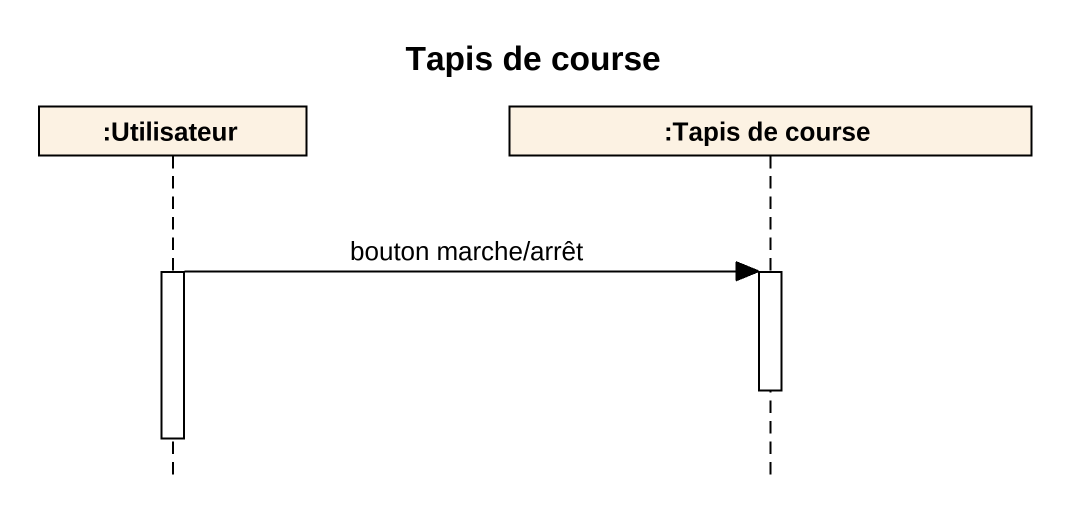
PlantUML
@startuml
title Tapis de course
hide footbox
participant ":Utilisateur" as Utilisateur
participant ":Tapis de course" as Tapis_de_course

activate Utilisateur
Utilisateur -> Tapis_de_course : bouton marche/arrêt
activate Tapis_de_course
deactivate Tapis_de_course
deactivate Utilisateur
@enduml
